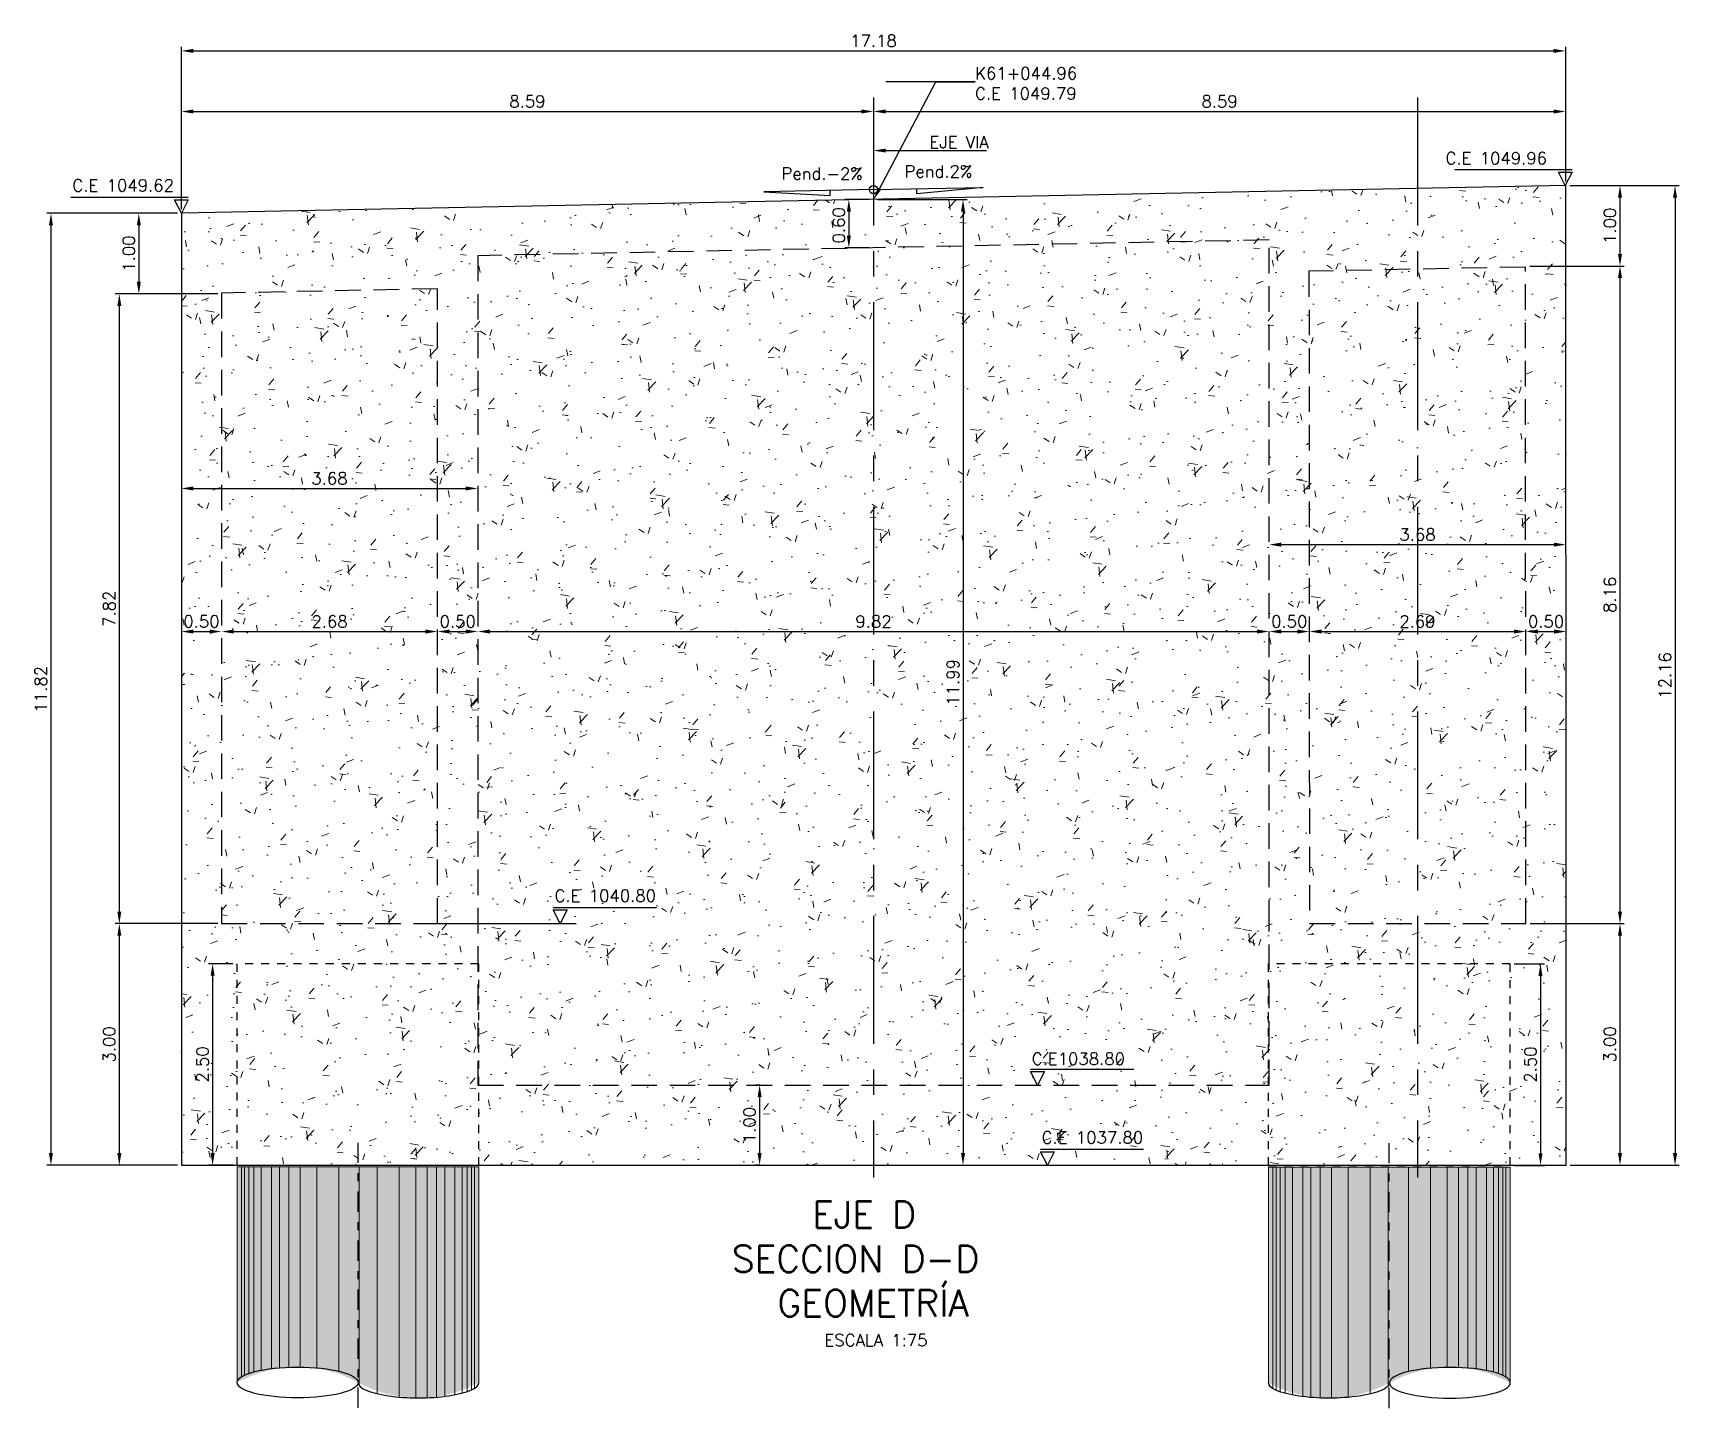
# Model space of a CAD drawing. Header units: metres. Extents: x 1080594 to 1081411, y 976871 to 977162.
# Drawn here: x 1081124.74 to 1081145.17, y 977059.8 to 977076.87 of the extents above; entities that cross this region are included whole.
import ezdxf
from ezdxf import colors
from ezdxf.entities.mleader import LeaderData, LeaderLine
from ezdxf.math import Vec2, Vec3

# ---------------------------------------------------------------- set-up
doc = ezdxf.new("R2010")
doc.units = ezdxf.units.M
doc.header["$LTSCALE"] = 25.4
for name, pattern in [('CENTER', [2, 1.25, -0.25, 0.25, -0.25]), ('DASHDOT', [1, 0.5, -0.25, 0, -0.25]), ('HIDDEN', [0.375, 0.25, -0.125])]:
    doc.linetypes.add(name, pattern=pattern)
for name, color, linetype in [('CONTRAPESO', 3, 'Continuous'), ('COT', 1, 'Continuous'), ('DIMCONTRAPESO', 1, 'Continuous'), ('EJE VIA', 10, 'CENTER'), ('PROY', 9, 'HIDDEN'), ('PROYECC', 251, 'HIDDEN'), ('REGL175', 7, 'Continuous')]:
    doc.layers.add(name, color=color, linetype=linetype)
for name, color, linetype, lineweight in [('COTA', 1, 'Continuous', 30), ('COTACIM', 20, 'Continuous', 5), ('EJEPILOTE', 145, 'DASHDOT', 30), ('OTROS', 8, 'Continuous', 5), ('SOLIDOREFCONT', 254, 'Continuous', 5)]:
    doc.layers.add(name, color=color, linetype=linetype, lineweight=lineweight)
doc.styles.add('romans', font='romans.shx')
doc.dimstyles.new('Copy 75', dxfattribs={"dimtxt": 0.15, "dimasz": 0.15, "dimexe": 0.05, "dimexo": 0.05, "dimgap": 0.05, "dimtad": 1, "dimzin": 0, "dimdsep": 46, "dimtxsty": 'romans', "dimcen": 0.002, "dimclrd": 1, "dimclre": 1, "dimclrt": 3, "dimadec": 4, "dimazin": 0, "dimtfac": 1, "dimtofl": 0, "dimtmove": 1, "dimatfit": 3, "dimfxl": 1, "dimtolj": 1, "dimtzin": 0, "dimarcsym": 1})

# ---------------------------------------------------------------- blocks, each defined once
blk = doc.blocks.new('PILOTE')
h = blk.add_hatch(color=256)
h.dxf.hatch_style = 1
h.set_gradient(color1=(51, 51, 51), color2=(173, 173, 173), tint=1, name='INVCYLINDER')
edge = h.paths.add_edge_path()
edge.add_line((1080656.416834545, 977060.1590362525), (1080656.416834545, 977062.8369320101))
edge.add_line((1080656.416834545, 977062.8369320101), (1080659.417876804, 977062.8369320101))
edge.add_line((1080659.417876804, 977062.8369320101), (1080659.417876804, 977060.1590362525))
edge.add_arc((1080658.66761624, 977061.5370580803), 1.569023604932751, 241.43402734232131, 298.56597265767874, ccw=False)
edge.add_arc((1080657.16709511, 977058.7797854457), 1.570103086822714, 61.45547212311708, 118.5445278768829)
at = {"layer": 'COT'}
blk.add_ellipse((1080657.16709511, 977060.1590362525), major_axis=(0.7502605647517244, 0), ratio=0.2543813295763042, dxfattribs=at)
blk.add_ellipse((1080658.66761624, 977060.1590362525), major_axis=(0.7502605647517244, 0), ratio=0.2543813295763042, start_param=3.141592653589792, end_param=6.283185307179586, dxfattribs=at)
at = {"layer": 'EJEPILOTE', "ltscale": 0.02}
blk.add_line((1080657.918716831, 977059.8447110992), (1080657.918716831, 977063.1356790137), dxfattribs=at)
at = {"layer": 'OTROS'}
for p, q in [((1080656.472292364, 977062.8369320101), (1080656.472292364, 977060.2310491129)), ((1080656.510527515, 977062.8369320101), (1080656.510527515, 977060.2513910077)), ((1080656.561507698, 977062.8369320101), (1080656.561507698, 977060.2717001326)), ((1080656.625232968, 977062.8369320101), (1080656.625232968, 977060.2910394119)), ((1080656.714448302, 977062.8369320101), (1080656.714448302, 977060.3112408698)), ((1080656.841898815, 977062.8369320101), (1080656.841898815, 977060.3310285627)), ((1080656.943859208, 977062.8369320101), (1080656.943859208, 977060.3412444418)), ((1080657.058564661, 977062.8369320101), (1080657.058564661, 977060.3478811213)), ((1080657.198760206, 977062.8369320101), (1080657.198760206, 977060.3497184741)), ((1080657.405764051, 977062.8369320101), (1080657.405764051, 977060.3399741807)), ((1080657.679471079, 977062.8369320101), (1080657.679471079, 977060.2984506316)), ((1080657.932716831, 977062.8369320101), (1080657.932716831, 977060.1206139127)), ((1080658.155240271, 977062.8369320101), (1080658.155240271, 977060.0266473495)), ((1080658.428947299, 977062.8369320101), (1080658.428947299, 977059.9780983244)), ((1080658.635951144, 977062.8369320101), (1080658.635951144, 977059.968354031)), ((1080658.776146688, 977062.8369320101), (1080658.776146688, 977059.9701913837)), ((1080658.890852141, 977062.8369320101), (1080658.890852141, 977059.9768280633)), ((1080658.992812535, 977062.8369320101), (1080658.992812535, 977059.9870439423)), ((1080659.120263048, 977062.8369320101), (1080659.120263048, 977060.0068316353)), ((1080659.209478382, 977062.8369320101), (1080659.209478382, 977060.0266473495)), ((1080659.273203652, 977062.8369320101), (1080659.273203652, 977060.0463723725)), ((1080659.324183835, 977062.8369320101), (1080659.324183835, 977060.0666814975)), ((1080659.362418986, 977062.8369320101), (1080659.362418986, 977060.0870233923)), ((1080656.625232968, 977060.0270330932), (1080656.625232968, 977060.0266473495))]:
    blk.add_line(p, q, dxfattribs=at)
blk.add_lwpolyline([(1080656.416834545, 977060.1590362525), (1080656.416834545, 977062.8369320101), (1080659.417876804, 977062.8369320101), (1080659.417876804, 977060.1590362525)], dxfattribs=at)
blk = doc.blocks.new('*D258')
at = {"layer": 'COTA', "color": 1, "lineweight": -2, "transparency": 16777216}
for p, q in [((1081135.122062886, 977074.8022019872), (1081134.815985655, 977074.8022019872)), ((1081134.865985655, 977074.6522019872), (1081134.865985655, 977074.3521348569)), ((1081135.121205766, 977074.2021348568), (1081134.815985655, 977074.2021348568))]:
    blk.add_line(p, q, dxfattribs=at)
at = {"layer": 'COTA', "color": 1, "transparency": 16777216}
for points in [[(1081134.840985655, 977074.6522019872), (1081134.890985655, 977074.6522019872), (1081134.865985655, 977074.8022019872)], [(1081134.840985655, 977074.3521348569), (1081134.890985655, 977074.3521348569), (1081134.865985655, 977074.2021348568)]]:
    blk.add_solid(points, dxfattribs=at)
at = {"layer": 'Defpoints', "color": 0, "transparency": 16777216}
for p in [(1081135.172062886, 977074.8022019872), (1081134.865985655, 977074.2021348568), (1081135.171205766, 977074.2021348568)]:
    blk.add_point(p, dxfattribs=at)
at = {"layer": 'COTA', "color": 3, "transparency": 16777216, "insert": (1081134.740985655, 977074.4809007862), "char_height": 0.15, "attachment_point": 5, "rotation": 90, "style": 'romans'}
blk.add_mtext('\\A1;0.60', dxfattribs=at)
blk = doc.blocks.new('*D199')
at = {"layer": 'COTA', "color": 1, "lineweight": -2, "transparency": 16777216}
for p, q in [((1081126.581997512, 977074.6804706799), (1081126.581997512, 977076.6968099914)), ((1081126.731997512, 977076.6468099913), (1081143.612088278, 977076.6468099913)), ((1081143.762088278, 977075.023932495), (1081143.762088278, 977076.6968099914))]:
    blk.add_line(p, q, dxfattribs=at)
at = {"layer": 'COTA', "color": 1, "transparency": 16777216}
for points in [[(1081126.731997512, 977076.6718099914), (1081126.731997512, 977076.6218099913), (1081126.581997512, 977076.6468099913)], [(1081143.612088278, 977076.6718099914), (1081143.612088278, 977076.6218099913), (1081143.762088278, 977076.6468099913)]]:
    blk.add_solid(points, dxfattribs=at)
at = {"layer": 'Defpoints', "color": 0, "transparency": 16777216}
for p in [(1081143.762088278, 977076.6468099913), (1081143.762088278, 977074.973932495), (1081126.581997512, 977074.6304706798)]:
    blk.add_point(p, dxfattribs=at)
at = {"layer": 'COTA', "color": 3, "transparency": 16777216, "insert": (1081135.172042895, 977076.7718099913), "char_height": 0.15, "attachment_point": 5, "style": 'romans'}
blk.add_mtext('\\A1;17.18', dxfattribs=at)
blk = doc.blocks.new('*D200')
at = {"layer": 'COTA', "color": 1, "lineweight": -2, "transparency": 16777216}
blk.add_line((1081126.731997512, 977069.4381912927), (1081126.932019326, 977069.4381912927), dxfattribs=at)
at = {"layer": 'COTA', "color": 1, "transparency": 16777216}
for points in [[(1081126.731997512, 977069.4631912927), (1081126.731997512, 977069.4131912927), (1081126.581997512, 977069.4381912927)], [(1081126.932019326, 977069.4631912927), (1081126.932019326, 977069.4131912927), (1081127.082019326, 977069.4381912927)]]:
    blk.add_solid(points, dxfattribs=at)
at = {"layer": 'Defpoints', "color": 0, "transparency": 16777216}
for p in [(1081126.581997512, 977069.4381912927), (1081127.082019326, 977069.4381912927), (1081127.082019326, 977069.4381912927)]:
    blk.add_point(p, dxfattribs=at)
at = {"layer": 'COTA', "color": 3, "transparency": 16777216, "insert": (1081126.832008419, 977069.5631912927), "char_height": 0.15, "attachment_point": 5, "style": 'romans'}
blk.add_mtext('\\A1;0.50', dxfattribs=at)
blk = doc.blocks.new('*D201')
at = {"layer": 'COTA', "color": 1, "lineweight": -2, "transparency": 16777216}
for p, q in [((1081127.232019326, 977069.4381505151), (1081129.611983995, 977069.4381505151)), ((1081127.082019326, 977069.3881912926), (1081127.082019326, 977069.388150515))]:
    blk.add_line(p, q, dxfattribs=at)
at = {"layer": 'COTA', "color": 1, "transparency": 16777216}
for points in [[(1081127.232019326, 977069.4631505151), (1081127.232019326, 977069.413150515), (1081127.082019326, 977069.4381505151)], [(1081129.611983995, 977069.4631505151), (1081129.611983995, 977069.413150515), (1081129.761983995, 977069.4381505151)]]:
    blk.add_solid(points, dxfattribs=at)
at = {"layer": 'Defpoints', "color": 0, "transparency": 16777216}
for p in [(1081127.082019326, 977069.4381912927), (1081129.761983995, 977069.4381505151), (1081129.761983995, 977069.4381505151)]:
    blk.add_point(p, dxfattribs=at)
at = {"layer": 'COTA', "color": 3, "transparency": 16777216, "insert": (1081128.422001661, 977069.5631505151), "char_height": 0.15, "attachment_point": 5, "style": 'romans'}
blk.add_mtext('\\A1;2.68', dxfattribs=at)
blk = doc.blocks.new('*D202')
at = {"layer": 'COTA', "color": 1, "lineweight": -2, "transparency": 16777216}
blk.add_line((1081129.911983995, 977069.4381505151), (1081130.112005809, 977069.4381505151), dxfattribs=at)
at = {"layer": 'COTA', "color": 1, "transparency": 16777216}
for points in [[(1081129.911983995, 977069.4631505151), (1081129.911983995, 977069.413150515), (1081129.761983995, 977069.4381505151)], [(1081130.112005809, 977069.4631505151), (1081130.112005809, 977069.413150515), (1081130.262005809, 977069.4381505151)]]:
    blk.add_solid(points, dxfattribs=at)
at = {"layer": 'Defpoints', "color": 0, "transparency": 16777216}
for p in [(1081129.761983995, 977069.4381505151), (1081130.262005809, 977069.4381505151), (1081130.262005809, 977069.4381505151)]:
    blk.add_point(p, dxfattribs=at)
at = {"layer": 'COTA', "color": 3, "transparency": 16777216, "insert": (1081130.011994902, 977069.5631505151), "char_height": 0.15, "attachment_point": 5, "style": 'romans'}
blk.add_mtext('\\A1;0.50', dxfattribs=at)
blk = doc.blocks.new('*D203')
at = {"layer": 'COTA', "color": 1, "lineweight": -2, "transparency": 16777216}
for p, q in [((1081130.412005809, 977069.4380262314), (1081139.931982473, 977069.4380262314)), ((1081130.262005809, 977069.388150515), (1081130.262005809, 977069.3880262313))]:
    blk.add_line(p, q, dxfattribs=at)
at = {"layer": 'COTA', "color": 1, "transparency": 16777216}
for points in [[(1081130.412005809, 977069.4630262314), (1081130.412005809, 977069.4130262313), (1081130.262005809, 977069.4380262314)], [(1081139.931982473, 977069.4630262314), (1081139.931982473, 977069.4130262313), (1081140.081982473, 977069.4380262314)]]:
    blk.add_solid(points, dxfattribs=at)
at = {"layer": 'Defpoints', "color": 0, "transparency": 16777216}
for p in [(1081130.262005809, 977069.4381505151), (1081140.081982473, 977069.4380262314), (1081140.081982473, 977069.4380262314)]:
    blk.add_point(p, dxfattribs=at)
at = {"layer": 'COTA', "color": 3, "transparency": 16777216, "insert": (1081135.171994141, 977069.5630262314), "char_height": 0.15, "attachment_point": 5, "style": 'romans'}
blk.add_mtext('\\A1;9.82', dxfattribs=at)
blk = doc.blocks.new('*D204')
at = {"layer": 'COTA', "color": 1, "lineweight": -2, "transparency": 16777216}
blk.add_line((1081140.231982473, 977069.4380262314), (1081140.432004288, 977069.4380262314), dxfattribs=at)
at = {"layer": 'COTA', "color": 1, "transparency": 16777216}
for points in [[(1081140.231982473, 977069.4630262314), (1081140.231982473, 977069.4130262313), (1081140.081982473, 977069.4380262314)], [(1081140.432004288, 977069.4630262314), (1081140.432004288, 977069.4130262313), (1081140.582004288, 977069.4380262314)]]:
    blk.add_solid(points, dxfattribs=at)
at = {"layer": 'Defpoints', "color": 0, "transparency": 16777216}
for p in [(1081140.081982473, 977069.4380262314), (1081140.582004288, 977069.4380262314), (1081140.582004288, 977069.4380262314)]:
    blk.add_point(p, dxfattribs=at)
at = {"layer": 'COTA', "color": 3, "transparency": 16777216, "insert": (1081140.33199338, 977069.5630262314), "char_height": 0.15, "attachment_point": 5, "style": 'romans'}
blk.add_mtext('\\A1;0.50', dxfattribs=at)
blk = doc.blocks.new('*D205')
at = {"layer": 'COTA', "color": 1, "lineweight": -2, "transparency": 16777216}
for p, q in [((1081140.732994657, 977069.4379774018), (1081143.118983993, 977069.4379774018)), ((1081140.582994657, 977069.3881912926), (1081140.582994657, 977069.3879774017))]:
    blk.add_line(p, q, dxfattribs=at)
at = {"layer": 'COTA', "color": 1, "transparency": 16777216}
for points in [[(1081140.732994657, 977069.4629774018), (1081140.732994657, 977069.4129774017), (1081140.582994657, 977069.4379774018)], [(1081143.118983993, 977069.4629774018), (1081143.118983993, 977069.4129774017), (1081143.268983993, 977069.4379774018)]]:
    blk.add_solid(points, dxfattribs=at)
at = {"layer": 'Defpoints', "color": 0, "transparency": 16777216}
for p in [(1081140.582994657, 977069.4381912927), (1081143.268983993, 977069.4379774018), (1081143.268983993, 977069.4379774018)]:
    blk.add_point(p, dxfattribs=at)
at = {"layer": 'COTA', "color": 3, "transparency": 16777216, "insert": (1081141.922489325, 977069.5629774018), "char_height": 0.15, "attachment_point": 5, "style": 'romans'}
blk.add_mtext('\\A1;2.69', dxfattribs=at)
blk = doc.blocks.new('*D206')
at = {"layer": 'COTA', "color": 1, "lineweight": -2, "transparency": 16777216}
blk.add_line((1081143.418983993, 977069.4379774018), (1081143.619005807, 977069.4379774018), dxfattribs=at)
at = {"layer": 'COTA', "color": 1, "transparency": 16777216}
for points in [[(1081143.418983993, 977069.4629774018), (1081143.418983993, 977069.4129774017), (1081143.268983993, 977069.4379774018)], [(1081143.619005807, 977069.4629774018), (1081143.619005807, 977069.4129774017), (1081143.769005807, 977069.4379774018)]]:
    blk.add_solid(points, dxfattribs=at)
at = {"layer": 'Defpoints', "color": 0, "transparency": 16777216}
for p in [(1081143.268983993, 977069.4379774018), (1081143.769005807, 977069.4379774018), (1081143.769005807, 977069.4379774018)]:
    blk.add_point(p, dxfattribs=at)
at = {"layer": 'COTA', "color": 3, "transparency": 16777216, "insert": (1081143.5189949, 977069.5629774018), "char_height": 0.15, "attachment_point": 5, "style": 'romans'}
blk.add_mtext('\\A1;0.50', dxfattribs=at)
blk = doc.blocks.new('*D207')
at = {"layer": 'Defpoints', "color": 0, "transparency": 16777216}
for p in [(1081135.171997512, 977075.8947744905), (1081135.171997512, 977075.8947744905), (1081126.581997512, 977074.6304706798)]:
    blk.add_point(p, dxfattribs=at)
at = {"layer": 'DIMCONTRAPESO', "color": 1, "lineweight": -2, "transparency": 16777216}
for p, q in [((1081126.581997512, 977074.6804706799), (1081126.581997512, 977075.9447744905)), ((1081126.731997512, 977075.8947744905), (1081135.021997512, 977075.8947744905))]:
    blk.add_line(p, q, dxfattribs=at)
at = {"layer": 'DIMCONTRAPESO', "color": 1, "transparency": 16777216}
for points in [[(1081126.731997512, 977075.9197744905), (1081126.731997512, 977075.8697744905), (1081126.581997512, 977075.8947744905)], [(1081135.021997512, 977075.9197744905), (1081135.021997512, 977075.8697744905), (1081135.171997512, 977075.8947744905)]]:
    blk.add_solid(points, dxfattribs=at)
at = {"layer": 'DIMCONTRAPESO', "color": 3, "transparency": 16777216, "insert": (1081130.876997512, 977076.0197744905), "char_height": 0.15, "attachment_point": 5, "style": 'romans'}
blk.add_mtext('\\A1;8.59', dxfattribs=at)
blk = doc.blocks.new('*D208')
at = {"layer": 'Defpoints', "color": 0, "transparency": 16777216}
for p in [(1081135.171997512, 977075.8947744905), (1081143.762088278, 977075.8947744905), (1081143.762088278, 977074.973932495)]:
    blk.add_point(p, dxfattribs=at)
at = {"layer": 'DIMCONTRAPESO', "color": 1, "lineweight": -2, "transparency": 16777216}
for p, q in [((1081135.321997512, 977075.8947744905), (1081143.612088278, 977075.8947744905)), ((1081143.762088278, 977075.023932495), (1081143.762088278, 977075.9447744905))]:
    blk.add_line(p, q, dxfattribs=at)
at = {"layer": 'DIMCONTRAPESO', "color": 1, "transparency": 16777216}
for points in [[(1081135.321997512, 977075.9197744905), (1081135.321997512, 977075.8697744905), (1081135.171997512, 977075.8947744905)], [(1081143.612088278, 977075.9197744905), (1081143.612088278, 977075.8697744905), (1081143.762088278, 977075.8947744905)]]:
    blk.add_solid(points, dxfattribs=at)
at = {"layer": 'DIMCONTRAPESO', "color": 3, "transparency": 16777216, "insert": (1081139.467042895, 977076.0197744905), "char_height": 0.15, "attachment_point": 5, "style": 'romans'}
blk.add_mtext('\\A1;8.59', dxfattribs=at)
blk = doc.blocks.new('*D209')
at = {"layer": 'COTA', "color": 1, "lineweight": -2, "transparency": 16777216}
for p, q in [((1081135.221997512, 977074.8022706797), (1081136.333218383, 977074.8022706797)), ((1081136.283218383, 977074.6522706797), (1081136.283218383, 977062.9622710053)), ((1081135.221997512, 977062.8122710052), (1081136.333218383, 977062.8122710052))]:
    blk.add_line(p, q, dxfattribs=at)
at = {"layer": 'COTA', "color": 1, "transparency": 16777216}
for points in [[(1081136.258218383, 977074.6522706797), (1081136.308218383, 977074.6522706797), (1081136.283218383, 977074.8022706797)], [(1081136.258218383, 977062.9622710053), (1081136.308218383, 977062.9622710053), (1081136.283218383, 977062.8122710052)]]:
    blk.add_solid(points, dxfattribs=at)
at = {"layer": 'Defpoints', "color": 0, "transparency": 16777216}
for p in [(1081135.171997512, 977074.8022706797), (1081135.171997512, 977062.8122710052), (1081136.283218383, 977062.8122710052)]:
    blk.add_point(p, dxfattribs=at)
at = {"layer": 'COTA', "color": 3, "transparency": 16777216, "insert": (1081136.158218382, 977068.8072708426), "char_height": 0.15, "attachment_point": 5, "rotation": 90, "style": 'romans'}
blk.add_mtext('\\A1;11.99', dxfattribs=at)
blk = doc.blocks.new('*D259')
at = {"layer": 'Defpoints', "color": 0, "transparency": 16777216}
for p in [(1081140.081910566, 977070.5142998312), (1081143.765469943, 977070.517061699), (1081143.765469943, 977070.5170616992)]:
    blk.add_point(p, dxfattribs=at)
at = {"layer": 'DIMCONTRAPESO', "color": 1, "lineweight": -2, "transparency": 16777216}
for p, q in [((1081140.081910566, 977070.5642998313), (1081140.081910566, 977070.5670616992)), ((1081140.231910566, 977070.5170616992), (1081143.615469943, 977070.5170616992))]:
    blk.add_line(p, q, dxfattribs=at)
at = {"layer": 'DIMCONTRAPESO', "color": 1, "transparency": 16777216}
for points in [[(1081140.231910566, 977070.5420616992), (1081140.231910566, 977070.4920616992), (1081140.081910566, 977070.5170616992)], [(1081143.615469943, 977070.5420616992), (1081143.615469943, 977070.4920616992), (1081143.765469943, 977070.5170616992)]]:
    blk.add_solid(points, dxfattribs=at)
at = {"layer": 'DIMCONTRAPESO', "color": 3, "transparency": 16777216, "insert": (1081141.923690255, 977070.6420616992), "char_height": 0.15, "attachment_point": 5, "style": 'romans'}
blk.add_mtext('\\A1;3.68', dxfattribs=at)
blk = doc.blocks.new('*D210')
at = {"layer": 'Defpoints', "color": 0, "transparency": 16777216}
for p in [(1081126.582000994, 977071.2118973738), (1081130.258553948, 977071.2145917004), (1081130.258553948, 977071.2145917004)]:
    blk.add_point(p, dxfattribs=at)
at = {"layer": 'DIMCONTRAPESO', "color": 1, "lineweight": -2, "transparency": 16777216}
for p, q in [((1081126.582000994, 977071.2618973738), (1081126.582000994, 977071.2645917004)), ((1081126.732000994, 977071.2145917004), (1081130.108553949, 977071.2145917004))]:
    blk.add_line(p, q, dxfattribs=at)
at = {"layer": 'DIMCONTRAPESO', "color": 1, "transparency": 16777216}
for points in [[(1081126.732000994, 977071.2395917004), (1081126.732000994, 977071.1895917003), (1081126.582000994, 977071.2145917004)], [(1081130.108553949, 977071.2395917004), (1081130.108553949, 977071.1895917003), (1081130.258553948, 977071.2145917004)]]:
    blk.add_solid(points, dxfattribs=at)
at = {"layer": 'DIMCONTRAPESO', "color": 3, "transparency": 16777216, "insert": (1081128.420277471, 977071.3395917004), "char_height": 0.15, "attachment_point": 5, "style": 'romans'}
blk.add_mtext('\\A1;3.68', dxfattribs=at)
blk = doc.blocks.new('*D760')
at = {"layer": 'COTA', "color": 1, "lineweight": -2, "transparency": 16777216}
for p, q in [((1081126.535448771, 977074.6305396983), (1081124.913494812, 977074.6305396983)), ((1081124.963494812, 977074.4805396983), (1081124.963494812, 977062.9620713681)), ((1081126.535470616, 977062.8120713681), (1081124.913494812, 977062.8120713681))]:
    blk.add_line(p, q, dxfattribs=at)
at = {"layer": 'COTA', "color": 1, "transparency": 16777216}
for points in [[(1081124.938494812, 977074.4805396983), (1081124.988494812, 977074.4805396983), (1081124.963494812, 977074.6305396983)], [(1081124.938494812, 977062.9620713681), (1081124.988494812, 977062.9620713681), (1081124.963494812, 977062.8120713681)]]:
    blk.add_solid(points, dxfattribs=at)
at = {"layer": 'Defpoints', "color": 0, "transparency": 16777216}
for p in [(1081126.585448771, 977074.6305396983), (1081124.963494812, 977062.8120713681), (1081126.585470616, 977062.8120713681)]:
    blk.add_point(p, dxfattribs=at)
at = {"layer": 'COTA', "color": 3, "transparency": 16777216, "insert": (1081124.838494812, 977068.7213055326), "char_height": 0.15, "attachment_point": 5, "rotation": 90, "style": 'romans'}
blk.add_mtext('\\A1;11.82', dxfattribs=at)
blk = doc.blocks.new('*D761')
at = {"layer": 'COTA', "color": 1, "lineweight": -2, "transparency": 16777216}
for p, q in [((1081126.532876422, 977074.6304882509), (1081126.004392443, 977074.6304882509)), ((1081126.054392443, 977074.4804882508), (1081126.054392443, 977073.7800671102)), ((1081127.035274694, 977073.6300671102), (1081126.004392443, 977073.6300671102))]:
    blk.add_line(p, q, dxfattribs=at)
at = {"layer": 'COTA', "color": 1, "transparency": 16777216}
for points in [[(1081126.029392443, 977074.4804882508), (1081126.079392443, 977074.4804882508), (1081126.054392443, 977074.6304882509)], [(1081126.029392443, 977073.7800671102), (1081126.079392443, 977073.7800671102), (1081126.054392443, 977073.6300671102)]]:
    blk.add_solid(points, dxfattribs=at)
at = {"layer": 'Defpoints', "color": 0, "transparency": 16777216}
for p in [(1081126.582876422, 977074.6304882509), (1081126.054392443, 977073.6300671102), (1081127.085274694, 977073.6300671102)]:
    blk.add_point(p, dxfattribs=at)
at = {"layer": 'COTA', "color": 3, "transparency": 16777216, "insert": (1081125.929392443, 977074.1302776806), "char_height": 0.15, "attachment_point": 5, "rotation": 90, "style": 'romans'}
blk.add_mtext('\\A1;1.00', dxfattribs=at)
blk = doc.blocks.new('*D762')
at = {"layer": 'COTA', "color": 1, "lineweight": -2, "transparency": 16777216}
for p, q in [((1081126.535451045, 977073.6300671106), (1081125.762411733, 977073.6300671106)), ((1081125.812411733, 977073.4800671106), (1081125.812411733, 977065.9618022792)), ((1081127.035470616, 977065.8118022792), (1081125.762411733, 977065.8118022792))]:
    blk.add_line(p, q, dxfattribs=at)
at = {"layer": 'COTA', "color": 1, "transparency": 16777216}
for points in [[(1081125.787411733, 977073.4800671106), (1081125.837411733, 977073.4800671106), (1081125.812411733, 977073.6300671106)], [(1081125.787411733, 977065.9618022792), (1081125.837411733, 977065.9618022792), (1081125.812411733, 977065.8118022792)]]:
    blk.add_solid(points, dxfattribs=at)
at = {"layer": 'Defpoints', "color": 0, "transparency": 16777216}
for p in [(1081126.585451045, 977073.6300671106), (1081125.812411733, 977065.8118022792), (1081127.085470616, 977065.8118022792)]:
    blk.add_point(p, dxfattribs=at)
at = {"layer": 'COTA', "color": 3, "transparency": 16777216, "insert": (1081125.687411733, 977069.7209346943), "char_height": 0.15, "attachment_point": 5, "rotation": 90, "style": 'romans'}
blk.add_mtext('\\A1;7.82', dxfattribs=at)
blk = doc.blocks.new('*D763')
at = {"layer": 'COTA', "color": 1, "lineweight": -2, "transparency": 16777216}
for p, q in [((1081127.035470616, 977065.8118022787), (1081125.762411732, 977065.8118022787)), ((1081125.812411732, 977065.6618022787), (1081125.812411732, 977062.9620713677)), ((1081126.532014144, 977062.8120713676), (1081125.762411732, 977062.8120713676))]:
    blk.add_line(p, q, dxfattribs=at)
at = {"layer": 'COTA', "color": 1, "transparency": 16777216}
for points in [[(1081125.787411732, 977065.6618022787), (1081125.837411732, 977065.6618022787), (1081125.812411732, 977065.8118022787)], [(1081125.787411732, 977062.9620713677), (1081125.837411732, 977062.9620713677), (1081125.812411732, 977062.8120713676)]]:
    blk.add_solid(points, dxfattribs=at)
at = {"layer": 'Defpoints', "color": 0, "transparency": 16777216}
for p in [(1081127.085470616, 977065.8118022787), (1081125.812411732, 977062.8120713676), (1081126.582014144, 977062.8120713676)]:
    blk.add_point(p, dxfattribs=at)
at = {"layer": 'COTA', "color": 3, "transparency": 16777216, "insert": (1081125.687411732, 977064.3119368233), "char_height": 0.15, "attachment_point": 5, "rotation": 90, "style": 'romans'}
blk.add_mtext('\\A1;3.00', dxfattribs=at)
blk = doc.blocks.new('*D764')
at = {"layer": 'COTA', "color": 1, "lineweight": -2, "transparency": 16777216}
for p, q in [((1081143.815562887, 977074.9742019507), (1081145.1694738, 977074.9742019507)), ((1081145.1194738, 977074.8242019507), (1081145.1194738, 977062.9622710057)), ((1081143.822453985, 977062.8122710057), (1081145.1694738, 977062.8122710057))]:
    blk.add_line(p, q, dxfattribs=at)
at = {"layer": 'COTA', "color": 1, "transparency": 16777216}
for points in [[(1081145.0944738, 977074.8242019507), (1081145.1444738, 977074.8242019507), (1081145.1194738, 977074.9742019507)], [(1081145.0944738, 977062.9622710057), (1081145.1444738, 977062.9622710057), (1081145.1194738, 977062.8122710057)]]:
    blk.add_solid(points, dxfattribs=at)
at = {"layer": 'Defpoints', "color": 0, "transparency": 16777216}
for p in [(1081143.765562887, 977074.9742019507), (1081143.772453985, 977062.8122710057), (1081145.1194738, 977062.8122710057)]:
    blk.add_point(p, dxfattribs=at)
at = {"layer": 'COTA', "color": 3, "transparency": 16777216, "insert": (1081144.9944738, 977068.8932364776), "char_height": 0.15, "attachment_point": 5, "rotation": 90, "style": 'romans'}
blk.add_mtext('\\A1;12.16', dxfattribs=at)
blk = doc.blocks.new('*D765')
at = {"layer": 'COTA', "color": 1, "lineweight": -2, "transparency": 16777216}
for p, q in [((1081143.822453984, 977074.9742019502), (1081144.486177336, 977074.9742019502)), ((1081144.436177336, 977074.8242019502), (1081144.436177336, 977074.1257384106)), ((1081143.315841204, 977073.9757384106), (1081144.486177336, 977073.9757384106))]:
    blk.add_line(p, q, dxfattribs=at)
at = {"layer": 'COTA', "color": 1, "transparency": 16777216}
for points in [[(1081144.411177336, 977074.8242019502), (1081144.461177336, 977074.8242019502), (1081144.436177336, 977074.9742019502)], [(1081144.411177336, 977074.1257384106), (1081144.461177336, 977074.1257384106), (1081144.436177336, 977073.9757384106)]]:
    blk.add_solid(points, dxfattribs=at)
at = {"layer": 'Defpoints', "color": 0, "transparency": 16777216}
for p in [(1081143.772453984, 977074.9742019502), (1081143.265841204, 977073.9757384106), (1081144.436177336, 977073.9757384106)]:
    blk.add_point(p, dxfattribs=at)
at = {"layer": 'COTA', "color": 3, "transparency": 16777216, "insert": (1081144.311177336, 977074.4749701805), "char_height": 0.15, "attachment_point": 5, "rotation": 90, "style": 'romans'}
blk.add_mtext('\\A1;1.00', dxfattribs=at)
blk = doc.blocks.new('*D766')
at = {"layer": 'COTA', "color": 1, "lineweight": -2, "transparency": 16777216}
for p, q in [((1081143.315841205, 977073.9757384111), (1081144.486177337, 977073.9757384111)), ((1081144.436177337, 977073.825738411), (1081144.436177337, 977065.9620019167)), ((1081143.32240141, 977065.8120019167), (1081144.486177337, 977065.8120019167))]:
    blk.add_line(p, q, dxfattribs=at)
at = {"layer": 'COTA', "color": 1, "transparency": 16777216}
for points in [[(1081144.411177337, 977073.825738411), (1081144.461177337, 977073.825738411), (1081144.436177337, 977073.9757384111)], [(1081144.411177337, 977065.9620019167), (1081144.461177337, 977065.9620019167), (1081144.436177337, 977065.8120019167)]]:
    blk.add_solid(points, dxfattribs=at)
at = {"layer": 'Defpoints', "color": 0, "transparency": 16777216}
for p in [(1081143.265841205, 977073.9757384111), (1081143.27240141, 977065.8120019167), (1081144.436177337, 977065.8120019167)]:
    blk.add_point(p, dxfattribs=at)
at = {"layer": 'COTA', "color": 3, "transparency": 16777216, "insert": (1081144.311177337, 977069.8938701634), "char_height": 0.15, "attachment_point": 5, "rotation": 90, "style": 'romans'}
blk.add_mtext('\\A1;8.16', dxfattribs=at)
blk = doc.blocks.new('*D767')
at = {"layer": 'COTA', "color": 1, "lineweight": -2, "transparency": 16777216}
for p, q in [((1081143.322401409, 977065.8120019162), (1081144.486177336, 977065.8120019162)), ((1081144.436177336, 977065.6620019162), (1081144.436177336, 977062.9622710053)), ((1081143.818997512, 977062.8122710052), (1081144.486177336, 977062.8122710052))]:
    blk.add_line(p, q, dxfattribs=at)
at = {"layer": 'COTA', "color": 1, "transparency": 16777216}
for points in [[(1081144.411177336, 977065.6620019162), (1081144.461177336, 977065.6620019162), (1081144.436177336, 977065.8120019162)], [(1081144.411177336, 977062.9622710053), (1081144.461177336, 977062.9622710053), (1081144.436177336, 977062.8122710052)]]:
    blk.add_solid(points, dxfattribs=at)
at = {"layer": 'Defpoints', "color": 0, "transparency": 16777216}
for p in [(1081143.272401409, 977065.8120019162), (1081143.768997512, 977062.8122710052), (1081144.436177336, 977062.8122710052)]:
    blk.add_point(p, dxfattribs=at)
at = {"layer": 'COTA', "color": 3, "transparency": 16777216, "insert": (1081144.311177336, 977064.3121364609), "char_height": 0.15, "attachment_point": 5, "rotation": 90, "style": 'romans'}
blk.add_mtext('\\A1;3.00', dxfattribs=at)
blk = doc.blocks.new('*D799')
at = {"layer": 'COTA', "color": 1, "lineweight": -2, "transparency": 16777216}
for p, q in [((1081127.221476383, 977065.3143019192), (1081126.919981765, 977065.3143019192)), ((1081126.969981765, 977065.1643019192), (1081126.969981765, 977062.9622710053)), ((1081127.221476383, 977062.8122710052), (1081126.919981765, 977062.8122710052))]:
    blk.add_line(p, q, dxfattribs=at)
at = {"layer": 'COTA', "color": 1, "transparency": 16777216}
for points in [[(1081126.944981765, 977065.1643019192), (1081126.994981765, 977065.1643019192), (1081126.969981765, 977065.3143019192)], [(1081126.944981765, 977062.9622710053), (1081126.994981765, 977062.9622710053), (1081126.969981765, 977062.8122710052)]]:
    blk.add_solid(points, dxfattribs=at)
at = {"layer": 'Defpoints', "color": 0, "transparency": 16777216}
for p in [(1081127.271476383, 977065.3143019192), (1081126.969981765, 977062.8122710052), (1081127.271476383, 977062.8122710052)]:
    blk.add_point(p, dxfattribs=at)
at = {"layer": 'COTA', "color": 3, "transparency": 16777216, "insert": (1081126.844981765, 977064.0632864623), "char_height": 0.15, "attachment_point": 5, "rotation": 90, "style": 'romans'}
blk.add_mtext('\\A1;2.50', dxfattribs=at)
blk = doc.blocks.new('*D800')
at = {"layer": 'COTA', "color": 1, "lineweight": -2, "transparency": 16777216}
for p, q in [((1081143.122518642, 977065.3126553517), (1081143.499605743, 977065.3126553517)), ((1081143.449605743, 977065.1626553517), (1081143.449605743, 977062.9606244378)), ((1081143.122518642, 977062.8106244378), (1081143.499605743, 977062.8106244378))]:
    blk.add_line(p, q, dxfattribs=at)
at = {"layer": 'COTA', "color": 1, "transparency": 16777216}
for points in [[(1081143.424605743, 977065.1626553517), (1081143.474605743, 977065.1626553517), (1081143.449605743, 977065.3126553517)], [(1081143.424605743, 977062.9606244378), (1081143.474605743, 977062.9606244378), (1081143.449605743, 977062.8106244378)]]:
    blk.add_solid(points, dxfattribs=at)
at = {"layer": 'Defpoints', "color": 0, "transparency": 16777216}
for p in [(1081143.072518642, 977065.3126553517), (1081143.072518642, 977062.8106244378), (1081143.449605743, 977062.8106244378)]:
    blk.add_point(p, dxfattribs=at)
at = {"layer": 'COTA', "color": 3, "transparency": 16777216, "insert": (1081143.324605743, 977064.0616398948), "char_height": 0.15, "attachment_point": 5, "rotation": 90, "style": 'romans'}
blk.add_mtext('\\A1;2.50', dxfattribs=at)
blk = doc.blocks.new('*D979')
at = {"layer": 'COTA', "color": 1, "lineweight": -2, "transparency": 16777216}
for p, q in [((1081133.764890191, 977063.8080062375), (1081133.708370845, 977063.8080062375)), ((1081133.758370845, 977063.6580062375), (1081133.758370845, 977062.9622710053)), ((1081133.764890191, 977062.8122710052), (1081133.708370845, 977062.8122710052))]:
    blk.add_line(p, q, dxfattribs=at)
at = {"layer": 'COTA', "color": 1, "transparency": 16777216}
for points in [[(1081133.733370845, 977063.6580062375), (1081133.783370845, 977063.6580062375), (1081133.758370845, 977063.8080062375)], [(1081133.733370845, 977062.9622710053), (1081133.783370845, 977062.9622710053), (1081133.758370845, 977062.8122710052)]]:
    blk.add_solid(points, dxfattribs=at)
at = {"layer": 'Defpoints', "color": 0, "transparency": 16777216}
for p in [(1081133.814890191, 977063.8080062375), (1081133.758370845, 977062.8122710052), (1081133.814890191, 977062.8122710052)]:
    blk.add_point(p, dxfattribs=at)
at = {"layer": 'COTA', "color": 3, "transparency": 16777216, "insert": (1081133.633370844, 977063.3101386215), "char_height": 0.15, "attachment_point": 5, "rotation": 90, "style": 'romans'}
blk.add_mtext('\\A1;1.00', dxfattribs=at)

msp = doc.modelspace()

# ---------------------------------------------------------------- hatches: boundary and pattern name
at = {"layer": 'SOLIDOREFCONT', "true_color": 0x5b5b5b, "transparency": 33554546}
h = msp.add_hatch(dxfattribs=at)
h.set_pattern_fill('AR-CONC', color=251, scale=0.005)
h.set_pattern_definition([(49.99999999999999, (0, 0.6319312332198024), (0.91092334498002, -0.07969542769451543), [0.09525, -1.04775]), (355, (0, 0.6319312332198024), (-0.1762171071248467, 0.9552842261951757), [0.0762, -0.83820292085]), (100.4514447, (0.075910035, 0.6252899657198023), (0.7347062354517664, 0.8755887595609755), [0.080950044, -0.8904512229999999]), (46.18420000000002, (0, 0.8859312332198024), (1.35539520446065, -0.2102116396636357), [0.1428749999999999, -1.571624999999999]), (96.63555760999995, (0.1129495, 0.8684137332198024), (1.187020670257515, 1.237130622988608), [0.1214251157, -1.3356780408]), (351.1841511700001, (0, 0.8859312332198024), (1.187020670324885, 1.237130622927663), [0.11429983535, -1.2572986596]), (21, (0.127, 0.8224312332198024), (0.7580719563456624, -0.5113259909354381), [0.09525, -1.04775]), (326.0000000000001, (0.127, 0.8224312332198024), (0.3090101417382354, 0.9209398306115963), [0.0762, -0.8382]), (71.45144499999999, (0.190172663, 0.7798207337198024), (1.067082096393581, 0.4096138444295262), [0.08095004400000001, -0.8904496879999999]), (37.50000000000001, (0, 0.6319312332198024), (0.01544301625295908, 0.4227751943657655), [0, -0.82804, 0, -0.8509000000000001, 0, -0.8413750000000001]), (7.499999999999999, (0, 0.6319312332198024), (0.3340983125515287, 0.5009028740905975), [0, -0.48514, 0, -0.80899, 0, -0.320675]), (327.5, (-0.28321, 0.6319312332198024), (0.677952975834357, -0.02864371996336722), [0, -0.3175, 0, -0.9906, 0, -1.31445]), (317.5, (-0.41021, 0.6319312332198024), (0.7406459069300902, 0.1271324551666652), [0, -0.41275, 0, -0.65786, 0, -0.93345])])
h.paths.add_polyline_path([(1081143.76212826, 977074.9739332946), (1081126.581997512, 977074.6304706798), (1081126.581997512, 977065.8122710052), (1081126.581997512, 977062.8122710052), (1081143.768997512, 977062.8122710052), (1081143.768997512, 977065.8122710052)])

# ---------------------------------------------------------------- linework, layer by layer
at = {"layer": 'CONTRAPESO'}
msp.add_lwpolyline([(1081143.76212826, 977074.9739332946), (1081126.581997512, 977074.6304706798), (1081126.581997512, 977065.8122710052), (1081126.581997512, 977065.8122710052), (1081126.581997512, 977062.8122710052), (1081143.768997512, 977062.8122710052), (1081143.768997512, 977065.8122710052), (1081143.768997512, 977065.8122710052)], close=True, dxfattribs=at)
at = {"layer": 'COTA', "color": 2}
for points in [[(1081142.387170118, 977075.1742548257), (1081143.843371961, 977075.1742548257)], [(1081125.211878296, 977074.8308089864), (1081126.668080139, 977074.8308089864)], [(1081131.198478412, 977066.0126061521), (1081132.479440221, 977066.0126061521)], [(1081129.761944937, 977065.8122710052), (1081131.482700716, 977065.8122710052)], [(1081137.121141823, 977064.0066948168), (1081138.402103632, 977064.0066948168)], [(1081137.243857933, 977063.0109595846), (1081138.524819741, 977063.0109595846)]]:
    msp.add_lwpolyline(points, dxfattribs=at)
at = {"layer": 'COTA'}
for points in [[(1081135.170714689, 977074.9253036847), (1081136.532103777, 977074.9526150689), (1081135.710133936, 977074.8713706841), (1081135.708835392, 977074.9360991445)], [(1081135.171997512, 977074.9253294104), (1081133.810608015, 977074.8980383917), (1081134.635174223, 977074.8498135206), (1081134.633876648, 977074.9145420004)]]:
    msp.add_lwpolyline(points, dxfattribs=at)
at = {"layer": 'COTA', "color": 2}
for points in [[(1081143.67127978, 977075.1429778081), (1081143.843378852, 977075.1429778081), (1081143.757329315, 977074.9755662463), (1081143.757329315, 977074.9755662463)], [(1081126.495987958, 977074.7995319689), (1081126.66808703, 977074.7995319689), (1081126.582037494, 977074.6321204071), (1081126.582037494, 977074.6321204071)], [(1081131.198478412, 977065.9813291345), (1081131.370577484, 977065.9813291345), (1081131.284527948, 977065.8139175727), (1081131.284527948, 977065.8139175727)], [(1081137.121141823, 977063.9754177992), (1081137.293240895, 977063.9754177992), (1081137.207191359, 977063.8080062374), (1081137.207191359, 977063.8080062374)], [(1081137.243857933, 977062.9796825671), (1081137.415957005, 977062.9796825671), (1081137.329907468, 977062.8122710052), (1081137.329907468, 977062.8122710052)]]:
    msp.add_lwpolyline(points, close=True, dxfattribs=at)
at = {"layer": 'COTA'}
msp.add_circle((1081135.171997512, 977074.9253294105), 0.05084304286703397, dxfattribs=at)
at = {"layer": 'EJE VIA', "ltscale": 0.05}
for points in [[(1081135.171997512, 977076.0668310073), (1081135.171997512, 977062.6584039865)], [(1081141.921997512, 977076.0668310073), (1081141.921997512, 977062.6584039865)]]:
    msp.add_lwpolyline(points, dxfattribs=at)
at = {"layer": 'PROY', "color": 252, "ltscale": 0.05}
for points in [[(1081140.081944937, 977065.788006237), (1081140.081883033, 977074.3003484022), (1081130.2605285, 977074.1039213116), (1081130.262037526, 977063.8080062375), (1081140.08198495, 977063.8080062374), (1081140.081944937, 977065.788006237)], [(1081143.268944937, 977065.8122710052), (1081143.262384732, 977073.9637384441), (1081140.576403749, 977073.9101588245), (1081140.581997512, 977065.8122710054), (1081143.268944937, 977065.8122710052), (1081143.268944937, 977065.8122710052)], [(1081129.761944937, 977065.8122710052), (1081129.760782573, 977073.6938464011), (1081127.08180159, 977073.6402667813), (1081127.081997512, 977065.8122710054), (1081129.761944937, 977065.8122710052), (1081129.761944937, 977065.8122710052)]]:
    msp.add_lwpolyline(points, dxfattribs=at)
at = {"layer": 'PROYECC', "color": 14, "ltscale": 0.01}
for points in [[(1081127.271476383, 977062.8122710052), (1081130.272518642, 977062.8122710052), (1081130.272518642, 977065.3143019192), (1081127.271476383, 977065.3143019192)], [(1081140.071476383, 977062.8106244378), (1081143.072518642, 977062.8106244378), (1081143.072518642, 977065.3126553517), (1081140.071476383, 977065.3126553517)]]:
    msp.add_lwpolyline(points, close=True, dxfattribs=at)

# ---------------------------------------------------------------- block references
at = {"layer": 'DIMCONTRAPESO'}
msp.add_blockref('PILOTE', (470.8572637625039, -0.04408332996536046), dxfattribs=at)
at = {"layer": 'DIMCONTRAPESO', "xscale": -1}
msp.add_blockref('PILOTE', (2161799.491975112, -0.04772989742923528), dxfattribs=at)

# ---------------------------------------------------------------- texts
at = {"layer": 'COTA', "color": 3, "char_height": 0.15, "attachment_point": 1, "style": 'romans'}
for s, insert in [('C.E 1049.96', (1081142.271107923, 977075.3890047073)), ('C.E 1049.62', (1081125.23010514, 977075.0513918261)), ('C.E 1040.80', (1081131.21345186, 977066.2331889918)), ('C.E1038.80', (1081137.136115271, 977064.2087660704)), ('C.E 1037.80', (1081137.25883138, 977063.2315424243))]:
    msp.add_mtext(s, dxfattribs=dict(at, insert=insert))
at = {"layer": 'COTA', "color": 3, "char_height": 0.15, "attachment_point": 3, "rotation": 359.9979362755683, "style": 'romans'}
for s, insert in [('Pend.-2%', (1081135.038618923, 977075.198719967)), ('Pend.2%', (1081136.398725189, 977075.2260056254))]:
    msp.add_mtext(s, dxfattribs=dict(at, insert=insert))
at = {"layer": 'REGL175', "insert": (1081127.196404871, 977062.3655478174), "char_height": 0.33, "width": 14.49150362575892, "attachment_point": 1, "style": 'romans'}
msp.add_mtext('\\pi7.21516;{\\C0;EJE D\\P\\pi6.2173;SECCION D-D \\P\\pi6.78218;GEOMETRÍA\\P\\pi7.36717;\\H0.45455x;\\C3;ESCALA 1:75}', dxfattribs=at)

# ---------------------------------------------------------------- dimensions: what is measured, and where the dimension line sits
at = {"layer": 'COTA', "color": 4}
dim = msp.add_linear_dim(base=(1081143.762088278, 977076.6468099913), p1=(1081126.581997512, 977074.6304706798), p2=(1081143.762088278, 977074.973932495), dimstyle='Copy 75', dxfattribs=at)
dim.commit()
dim.dimension.update_dxf_attribs({"geometry": '*D199', "text_midpoint": (1081135.172042895, 977076.7718099913)})
at = {"layer": 'COTA', "color": 2}
for base, p1, p2, picture, middle in [((1081144.436177336, 977073.9757384106), (1081143.772453984, 977074.9742019502), (1081143.265841204, 977073.9757384106), '*D765', (1081144.311177336, 977074.4749701805)), ((1081145.1194738, 977062.8122710057), (1081143.765562886, 977074.9742019502), (1081143.772453984, 977062.8122710052), '*D764', (1081144.9944738, 977068.8932364776)), ((1081136.283218383, 977062.8122710052), (1081135.171997512, 977074.8022706797), (1081135.171997512, 977062.8122710052), '*D209', (1081136.158218382, 977068.8072708426)), ((1081124.963494812, 977062.8120713681), (1081126.58544877, 977074.6305396978), (1081126.585470616, 977062.8120713676), '*D760', (1081124.838494812, 977068.7213055326)), ((1081126.054392443, 977073.6300671102), (1081126.582876422, 977074.6304882509), (1081127.085274694, 977073.6300671102), '*D761', (1081125.929392443, 977074.1302776806)), ((1081144.436177337, 977065.8120019167), (1081143.265841204, 977073.9757384106), (1081143.272401409, 977065.8120019162), '*D766', (1081144.311177337, 977069.8938701634)), ((1081125.812411733, 977065.8118022792), (1081126.585451045, 977073.6300671102), (1081127.085470616, 977065.8118022787), '*D762', (1081125.687411733, 977069.7209346943)), ((1081125.812411732, 977062.8120713676), (1081127.085470616, 977065.8118022787), (1081126.582014144, 977062.8120713676), '*D763', (1081125.687411732, 977064.3119368233)), ((1081144.436177336, 977062.8122710052), (1081143.272401409, 977065.8120019162), (1081143.768997512, 977062.8122710052), '*D767', (1081144.311177336, 977064.3121364609)), ((1081126.969981765, 977062.8122710052), (1081127.271476383, 977065.3143019192), (1081127.271476383, 977062.8122710052), '*D799', (1081126.844981765, 977064.0632864623)), ((1081143.449605743, 977062.8106244378), (1081143.072518642, 977065.3126553517), (1081143.072518642, 977062.8106244378), '*D800', (1081143.324605743, 977064.0616398948)), ((1081133.758370845, 977062.8122710052), (1081133.814890191, 977063.8080062375), (1081133.814890191, 977062.8122710052), '*D979', (1081133.633370844, 977063.3101386215))]:
    dim = msp.add_linear_dim(base=base, p1=p1, p2=p2, angle=90, dimstyle='Copy 75', dxfattribs=at)
    dim.commit()
    dim.dimension.update_dxf_attribs({"geometry": picture, "text_midpoint": middle})
at = {"layer": 'COTA', "color": 4}
dim = msp.add_linear_dim(base=(1081134.865985655, 977074.2021348568), p1=(1081135.172062886, 977074.8022019872), p2=(1081135.171205766, 977074.2021348568), angle=90, dimstyle='Copy 75', dxfattribs=at)
dim.commit()
dim.dimension.update_dxf_attribs({"geometry": '*D258', "text_midpoint": (1081134.865985655, 977074.4809007862), "dimtype": 160})
at = {"layer": 'COTA'}
for base, p1, p2, picture, middle in [((1081127.082019326, 977069.4381912927), (1081126.581997512, 977069.4381912927), (1081127.082019326, 977069.4381912927), '*D200', (1081126.832008419, 977069.4381912927)), ((1081129.761983995, 977069.4381505151), (1081127.082019326, 977069.4381912927), (1081129.761983995, 977069.4381505151), '*D201', (1081128.422001661, 977069.4381505151)), ((1081130.262005809, 977069.4381505151), (1081129.761983995, 977069.4381505151), (1081130.262005809, 977069.4381505151), '*D202', (1081130.011994902, 977069.4381505151)), ((1081140.081982473, 977069.4380262314), (1081130.262005809, 977069.4381505151), (1081140.081982473, 977069.4380262314), '*D203', (1081135.171994141, 977069.4380262314)), ((1081140.582004288, 977069.4380262314), (1081140.081982473, 977069.4380262314), (1081140.582004288, 977069.4380262314), '*D204', (1081140.33199338, 977069.4380262314)), ((1081143.268983993, 977069.4379774018), (1081140.582994657, 977069.4381912927), (1081143.268983993, 977069.4379774018), '*D205', (1081141.922489325, 977069.4379774018)), ((1081143.769005807, 977069.4379774018), (1081143.268983993, 977069.4379774018), (1081143.769005807, 977069.4379774018), '*D206', (1081143.5189949, 977069.4379774018))]:
    dim = msp.add_linear_dim(base=base, p1=p1, p2=p2, dimstyle='Copy 75', dxfattribs=at)
    dim.commit()
    dim.dimension.update_dxf_attribs({"geometry": picture, "text_midpoint": middle, "dimtype": 160})
at = {"layer": 'DIMCONTRAPESO', "color": 2}
for base, p1, p2, picture, middle in [((1081135.171997512, 977075.8947744905), (1081126.581997512, 977074.6304706798), (1081135.171997512, 977075.8947744905), '*D207', (1081130.876997512, 977076.0197744905)), ((1081143.762088278, 977075.8947744905), (1081135.171997512, 977075.8947744905), (1081143.762088278, 977074.973932495), '*D208', (1081139.467042895, 977076.0197744905)), ((1081130.258553948, 977071.2145917004), (1081126.582000994, 977071.2118973738), (1081130.258553948, 977071.2145917004), '*D210', (1081128.420277471, 977071.3395917004)), ((1081143.765469943, 977070.5170616992), (1081140.081910566, 977070.5142998312), (1081143.765469943, 977070.517061699), '*D259', (1081141.923690255, 977070.6420616992))]:
    dim = msp.add_linear_dim(base=base, p1=p1, p2=p2, dimstyle='Copy 75', dxfattribs=at)
    dim.commit()
    dim.dimension.update_dxf_attribs({"geometry": picture, "text_midpoint": middle})

# ---------------------------------------------------------------- leaders
at = {"layer": 'COTA'}
ml = msp.add_multileader_mtext('Standard', dxfattribs=at)
ml.set_content('K61+044.96\\PC.E 1049.79', color=3, style='romans')
ml.set_leader_properties(color=256)
ml.build(insert=Vec2(0, 0))
ml.multileader.update_dxf_attribs({"text_left_attachment_type": 6, "text_right_attachment_type": 6, "dogleg_length": 0.4881237929222352, "arrow_head_size": 0.15})
ctx = ml.context
ctx.base_point, ctx.char_height, ctx.arrow_head_size, ctx.landing_gap_size, ctx.plane_origin = Vec3(1081136.432854977, 977076.2634078102), 0.15, 0.15, 0, Vec3(1081135.189157826, 977075.2082242434)
ctx.left_attachment, ctx.right_attachment = 6, 6
notes = []
notes.append((ctx, [(0, (1, 1, 0), (1081135.944731184, 977076.2634078102), (1, 0), 0.4881237929222352, [(0, [(1081135.175452129, 977074.802339772)], 0, [])])]))
ctx.mtext.insert, ctx.mtext.width, ctx.mtext.flow_direction = Vec3(1081136.432854977, 977076.4434078103), 2.963315716478974, 5
at = {"layer": 'COTACIM'}
ml = msp.add_multileader_mtext('Standard', dxfattribs=at)
ml.set_content('EJE VIA', color=3, style='romans')
ml.set_leader_properties(color=256)
ml.build(insert=Vec2(0, 0))
ml.multileader.update_dxf_attribs({"text_left_attachment_type": 6, "text_right_attachment_type": 6, "dogleg_length": 0.1560199508385566, "arrow_head_size": 0.15})
ctx = ml.context
ctx.base_point, ctx.char_height, ctx.arrow_head_size, ctx.landing_gap_size, ctx.plane_origin = Vec3(1081135.867261681, 977075.4094316195), 0.15, 0.15, 0, Vec3(1081134.855548163, 977075.6473925319)
ctx.left_attachment, ctx.right_attachment = 6, 6
notes.append((ctx, [(0, (1, 1, 0), (1081135.71124173, 977075.4094316195), (1, 0), 0.1560199508385566, [(0, [(1081135.171997512, 977075.4094316195)], 0, [])])]))
ctx.mtext.insert, ctx.mtext.width, ctx.mtext.flow_direction = Vec3(1081135.867261681, 977075.5894316195), 3.591094247298315, 5
for ctx, leaders in notes:
    for number, flags, end, landing, length, lines in leaders:
        leader = LeaderData()
        leader.index, (leader.has_last_leader_line, leader.has_dogleg_vector, leader.attachment_direction) = number, flags
        leader.last_leader_point, leader.dogleg_vector, leader.dogleg_length = Vec3(end), Vec3(landing), length
        for number, points, colour, breaks in lines:
            line = LeaderLine()
            line.index, line.vertices, line.color, line.breaks = number, Vec3.list(points), colors.encode_raw_color(colour), breaks
            leader.lines.append(line)
        ctx.leaders.append(leader)

doc.saveas('drawing.dxf')
